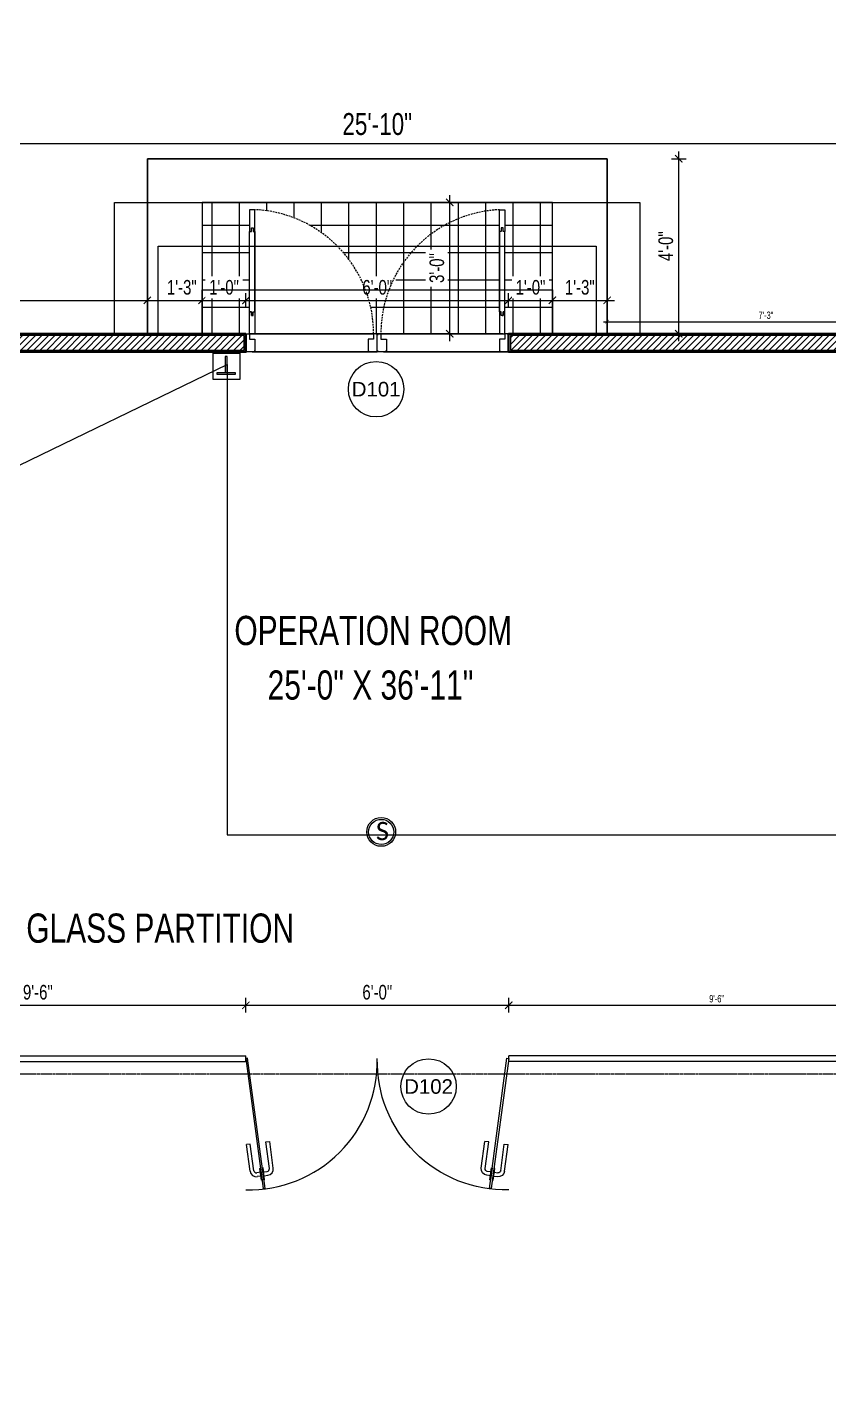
# Model space of a CAD drawing. Header units: inches. Extents: x 735 to 7643, y 526 to 1733.
# Drawn here: x 3123.5 to 3343.3, y 1141.1 to 1511.2 of the extents above; entities that cross this region are included whole.
import ezdxf
from ezdxf.enums import TextEntityAlignment as Align

# ---------------------------------------------------------------- set-up
doc = ezdxf.new("R2010")
doc.units = ezdxf.units.IN
doc.header["$MEASUREMENT"] = 0
doc.linetypes.add('DASHED', pattern=[0.75, 0.5, -0.25])
doc.linetypes.add('PHANTOMX2', pattern=[5, 2.5, -0.5, 0.5, -0.5, 0.5, -0.5])
for name, color, linetype, lineweight in [('Dimension', 22, 'Continuous', 13), ('DOOR', 115, 'Continuous', 15), ('Door & Window Dim', 5, 'Continuous', 15), ('DOOR_GLASS', 144, 'Continuous', 15), ('grid', 9, 'Continuous', 13), ('HACTH', 8, 'Continuous', 9), ('I-DOOR-IDEN-N', 7, 'Continuous', 15), ('Plaster Line', 5, 'Continuous', 15), ('railing', 232, 'Continuous', 15), ('Stair', 86, 'Continuous', 18), ('wall 05', 3, 'Continuous', 40)]:
    doc.layers.add(name, color=color, linetype=linetype, lineweight=lineweight)
for name, color, linetype in [('FREE-TEXT', 7, 'Continuous'), ('manual pull station', 1, 'Continuous'), ('Plant Layout', 7, 'Continuous'), ('smoke detector', 1, 'Continuous'), ('Text', 7, 'Continuous'), ('zone wiring', 5, 'Continuous')]:
    doc.layers.add(name, color=color, linetype=linetype)
doc.styles.add('Arial', font='arial.ttf')
doc.styles.get("Standard").update_dxf_attribs({"font": 'isocp3.shx'})
doc.styles.add('Swiss721', font='swisscl.ttf')
doc.dimstyles.new('DIM08', dxfattribs={"dimtxt": 8, "dimasz": 4, "dimexe": 4, "dimexo": 0, "dimgap": 3, "dimtad": 1, "dimdec": 1, "dimzin": 3, "dimdsep": 46, "dimlunit": 4, "dimtxsty": 'Swiss721', "dimblk": 'ARCHTICK', "dimcen": 0, "dimdle": 4, "dimclrd": 256, "dimclre": 256, "dimclrt": 256, "dimadec": 0, "dimazin": 0, "dimtfac": 1, "dimtdec": 1, "dimtofl": 0, "dimtmove": 0, "dimatfit": 3, "dimldrblk": 'ARCHTICK', "dimfxl": 4, "dimfxlon": 1, "dimtfill": 1, "dimtolj": 1, "dimtzin": 0, "dimlwd": 9, "dimlwe": 9, "dimarcsym": 0})
doc.dimstyles.get("Standard").update_dxf_attribs({"dimtxt": 2, "dimasz": 3, "dimexe": 2, "dimexo": 2, "dimgap": 1, "dimtad": 0, "dimtih": 1, "dimtoh": 1, "dimdec": 1, "dimzin": 0, "dimdsep": 46, "dimtxsty": 'Standard', "dimcen": 0, "dimclrd": 256, "dimclre": 256, "dimclrt": 256, "dimadec": 1, "dimazin": 0, "dimtfac": 1, "dimtdec": 1, "dimtofl": 0, "dimtmove": 0, "dimatfit": 3, "dimfxl": 1, "dimtolj": 1, "dimtzin": 0, "dimlwd": -1, "dimlwe": -1, "dimarcsym": 0})
pattern_1 = [(90, (-124865.7664, -170278.1694), (-7.5, 1e-15), []), (180, (-124865.7664, -170278.1694), (-1e-15, -7.5), [])]
pattern_2 = [(45, (-407583.7018, -240993.2976), (-0.8838834765, 0.8838834765), [])]

# ---------------------------------------------------------------- blocks, each defined once
blk = doc.blocks.new('_ArchTick')
at = {"color": 0, "linetype": 'ByBlock', "const_width": 0.15}
blk.add_lwpolyline([(-0.5, -0.5), (0.5, 0.5)], dxfattribs=at)
blk = doc.blocks.new('*D370')
at = {"layer": 'Defpoints', "color": 0, "transparency": 16777216}
for p in [(3156.48, 1436.23), (3069.48, 1427.08), (3156.48, 1427.08)]:
    blk.add_point(p, dxfattribs=at)
at = {"layer": 'Dimension', "lineweight": 9, "transparency": 16777216}
for p, q in [((3067.48, 1436.23), (3158.48, 1436.23)), ((3069.48, 1434.23), (3069.48, 1438.23)), ((3156.48, 1434.23), (3156.48, 1438.23))]:
    blk.add_line(p, q, dxfattribs=at)
at = {"layer": 'Dimension', "lineweight": 9, "transparency": 16777216, "xscale": 2, "yscale": 2, "zscale": 2, "rotation": 180}
blk.add_blockref('_ArchTick', (3069.48, 1436.23), dxfattribs=at)
at = {"layer": 'Dimension', "lineweight": 9, "transparency": 16777216, "xscale": 2, "yscale": 2, "zscale": 2}
blk.add_blockref('_ArchTick', (3156.48, 1436.23), dxfattribs=at)
at = {"layer": 'Dimension', "transparency": 16777216, "insert": (3112.98, 1439.78), "char_height": 4, "attachment_point": 5, "style": 'Swiss721', "bg_fill": 3, "box_fill_scale": 1.25, "bg_fill_color": 256, "bg_fill_true_color": 13158600, "bg_fill_transparency": 0}
blk.add_mtext('\\A1;7\'-3"', dxfattribs=at)
blk = doc.blocks.new('*D371')
at = {"layer": 'Defpoints', "color": 0, "transparency": 16777216}
for p in [(3156.48, 1427.08), (3171.48, 1427.08)]:
    blk.add_point(p, dxfattribs=at)
at = {"layer": 'Dimension', "lineweight": 9, "transparency": 16777216}
for p, q in [((3154.48, 1436.23), (3173.48, 1436.23)), ((3156.48, 1434.23), (3156.48, 1438.23)), ((3171.48, 1434.23), (3171.48, 1438.23))]:
    blk.add_line(p, q, dxfattribs=at)
at = {"layer": 'Dimension', "lineweight": 9, "transparency": 16777216, "xscale": 2, "yscale": 2, "zscale": 2, "rotation": 180}
blk.add_blockref('_ArchTick', (3156.48, 1436.23), dxfattribs=at)
at = {"layer": 'Dimension', "lineweight": 9, "transparency": 16777216, "xscale": 2, "yscale": 2, "zscale": 2}
blk.add_blockref('_ArchTick', (3171.48, 1436.23), dxfattribs=at)
at = {"layer": 'Dimension', "transparency": 16777216, "insert": (3165.92, 1439.78), "char_height": 4, "attachment_point": 5, "style": 'Swiss721', "bg_fill": 3, "box_fill_scale": 1.25, "bg_fill_color": 256, "bg_fill_true_color": 13158600, "bg_fill_transparency": 0}
blk.add_mtext('\\A1;1\'-3"', dxfattribs=at)
at = {"layer": 'Defpoints', "color": 0, "transparency": 16777216}
blk.add_point((3171.48, 1436.23), dxfattribs=at)
blk = doc.blocks.new('*D372')
at = {"layer": 'Defpoints', "color": 0, "transparency": 16777216}
for p in [(3171.48, 1427.08), (3183.48, 1427.08)]:
    blk.add_point(p, dxfattribs=at)
at = {"layer": 'Dimension', "lineweight": 9, "transparency": 16777216}
for p, q in [((3169.48, 1436.23), (3185.48, 1436.23)), ((3171.48, 1434.23), (3171.48, 1438.23)), ((3183.48, 1434.23), (3183.48, 1438.23))]:
    blk.add_line(p, q, dxfattribs=at)
at = {"layer": 'Dimension', "lineweight": 9, "transparency": 16777216, "xscale": 2, "yscale": 2, "zscale": 2, "rotation": 180}
blk.add_blockref('_ArchTick', (3171.48, 1436.23), dxfattribs=at)
at = {"layer": 'Dimension', "lineweight": 9, "transparency": 16777216, "xscale": 2, "yscale": 2, "zscale": 2}
blk.add_blockref('_ArchTick', (3183.48, 1436.23), dxfattribs=at)
at = {"layer": 'Dimension', "transparency": 16777216, "insert": (3177.48, 1439.78), "char_height": 4, "attachment_point": 5, "style": 'Swiss721', "bg_fill": 3, "box_fill_scale": 1.25, "bg_fill_color": 256, "bg_fill_true_color": 13158600, "bg_fill_transparency": 0}
blk.add_mtext('\\A1;1\'-0"', dxfattribs=at)
at = {"layer": 'Defpoints', "color": 0, "transparency": 16777216}
blk.add_point((3183.48, 1436.23), dxfattribs=at)
blk = doc.blocks.new('*D373')
at = {"layer": 'Defpoints', "color": 0, "transparency": 16777216}
for p in [(3255.48, 1436.23), (3183.48, 1427.08), (3255.48, 1427.08)]:
    blk.add_point(p, dxfattribs=at)
at = {"layer": 'Door & Window Dim', "lineweight": 9, "transparency": 16777216}
for p, q in [((3181.48, 1436.23), (3257.48, 1436.23)), ((3183.48, 1434.23), (3183.48, 1438.23)), ((3255.48, 1434.23), (3255.48, 1438.23))]:
    blk.add_line(p, q, dxfattribs=at)
at = {"layer": 'Door & Window Dim', "lineweight": 9, "transparency": 16777216, "xscale": 2, "yscale": 2, "zscale": 2, "rotation": 180}
blk.add_blockref('_ArchTick', (3183.48, 1436.23), dxfattribs=at)
at = {"layer": 'Door & Window Dim', "lineweight": 9, "transparency": 16777216, "xscale": 2, "yscale": 2, "zscale": 2}
blk.add_blockref('_ArchTick', (3255.48, 1436.23), dxfattribs=at)
at = {"layer": 'Door & Window Dim', "transparency": 16777216, "insert": (3219.48, 1439.78), "char_height": 4, "attachment_point": 5, "style": 'Swiss721', "bg_fill": 3, "box_fill_scale": 1.25, "bg_fill_color": 256, "bg_fill_true_color": 13158600, "bg_fill_transparency": 0}
blk.add_mtext('\\A1;6\'-0"', dxfattribs=at)
blk = doc.blocks.new('*D374')
at = {"layer": 'Defpoints', "color": 0, "transparency": 16777216}
for p in [(3255.48, 1427.08), (3267.48, 1427.08)]:
    blk.add_point(p, dxfattribs=at)
at = {"layer": 'Dimension', "lineweight": 9, "transparency": 16777216}
for p, q in [((3253.48, 1436.23), (3269.48, 1436.23)), ((3255.48, 1434.23), (3255.48, 1438.23)), ((3267.48, 1434.23), (3267.48, 1438.23))]:
    blk.add_line(p, q, dxfattribs=at)
at = {"layer": 'Dimension', "lineweight": 9, "transparency": 16777216, "xscale": 2, "yscale": 2, "zscale": 2, "rotation": 180}
blk.add_blockref('_ArchTick', (3255.48, 1436.23), dxfattribs=at)
at = {"layer": 'Dimension', "lineweight": 9, "transparency": 16777216, "xscale": 2, "yscale": 2, "zscale": 2}
blk.add_blockref('_ArchTick', (3267.48, 1436.23), dxfattribs=at)
at = {"layer": 'Dimension', "transparency": 16777216, "insert": (3261.48, 1439.78), "char_height": 4, "attachment_point": 5, "style": 'Swiss721', "bg_fill": 3, "box_fill_scale": 1.25, "bg_fill_color": 256, "bg_fill_true_color": 13158600, "bg_fill_transparency": 0}
blk.add_mtext('\\A1;1\'-0"', dxfattribs=at)
at = {"layer": 'Defpoints', "color": 0, "transparency": 16777216}
blk.add_point((3267.48, 1436.23), dxfattribs=at)
blk = doc.blocks.new('*D375')
at = {"layer": 'Defpoints', "color": 0, "transparency": 16777216}
for p in [(3282.48, 1436.23), (3267.48, 1427.08), (3282.48, 1427.08)]:
    blk.add_point(p, dxfattribs=at)
at = {"layer": 'Dimension', "lineweight": 9, "transparency": 16777216}
for p, q in [((3265.48, 1436.23), (3284.48, 1436.23)), ((3267.48, 1434.23), (3267.48, 1438.23)), ((3282.48, 1434.23), (3282.48, 1438.23))]:
    blk.add_line(p, q, dxfattribs=at)
at = {"layer": 'Dimension', "lineweight": 9, "transparency": 16777216, "xscale": 2, "yscale": 2, "zscale": 2, "rotation": 180}
blk.add_blockref('_ArchTick', (3267.48, 1436.23), dxfattribs=at)
at = {"layer": 'Dimension', "lineweight": 9, "transparency": 16777216, "xscale": 2, "yscale": 2, "zscale": 2}
blk.add_blockref('_ArchTick', (3282.48, 1436.23), dxfattribs=at)
at = {"layer": 'Dimension', "transparency": 16777216, "insert": (3274.98, 1439.78), "char_height": 4, "attachment_point": 5, "style": 'Swiss721', "bg_fill": 3, "box_fill_scale": 1.25, "bg_fill_color": 256, "bg_fill_true_color": 13158600, "bg_fill_transparency": 0}
blk.add_mtext('\\A1;1\'-3"', dxfattribs=at)
blk = doc.blocks.new('*D376')
at = {"layer": 'Defpoints', "color": 0, "transparency": 16777216}
for p in [(3369.51, 1430.36), (3282.48, 1427.08), (3369.51, 1427.08)]:
    blk.add_point(p, dxfattribs=at)
at = {"layer": 'Dimension', "lineweight": 9, "transparency": 16777216}
for p, q in [((3281.48, 1430.36), (3370.51, 1430.36)), ((3282.48, 1429.36), (3282.48, 1431.36)), ((3369.51, 1429.36), (3369.51, 1431.36))]:
    blk.add_line(p, q, dxfattribs=at)
at = {"layer": 'Dimension', "lineweight": 9, "transparency": 16777216, "rotation": 180}
blk.add_blockref('_ArchTick', (3282.48, 1430.36), dxfattribs=at)
at = {"layer": 'Dimension', "lineweight": 9, "transparency": 16777216}
blk.add_blockref('_ArchTick', (3369.51, 1430.36), dxfattribs=at)
at = {"layer": 'Dimension', "transparency": 16777216, "insert": (3325.99, 1432.14), "char_height": 2, "attachment_point": 5, "style": 'Swiss721', "bg_fill": 3, "box_fill_scale": 1.25, "bg_fill_color": 256, "bg_fill_true_color": 13158600, "bg_fill_transparency": 0}
blk.add_mtext('\\A1;7\'-3"', dxfattribs=at)
blk = doc.blocks.new('*D175')
at = {"layer": 'Defpoints', "color": 0, "transparency": 16777216}
for p in [(3290.09, 1475.07), (3302.11, 1475.07), (3290.09, 1427.08)]:
    blk.add_point(p, dxfattribs=at)
at = {"layer": 'Dimension', "lineweight": 9, "transparency": 16777216}
for p, q in [((3302.11, 1425.08), (3302.11, 1477.07)), ((3300.11, 1475.07), (3304.11, 1475.07)), ((3300.11, 1427.08), (3304.11, 1427.08))]:
    blk.add_line(p, q, dxfattribs=at)
at = {"layer": 'Dimension', "lineweight": 9, "transparency": 16777216, "xscale": 2, "yscale": 2, "zscale": 2}
for p, rotation in [((3302.11, 1475.07), 90), ((3302.11, 1427.08), 270)]:
    blk.add_blockref('_ArchTick', p, dxfattribs=dict(at, rotation=rotation))
at = {"layer": 'Dimension', "transparency": 16777216, "insert": (3298.56, 1451.08), "char_height": 4, "attachment_point": 5, "rotation": 90, "style": 'Swiss721', "bg_fill": 3, "box_fill_scale": 1.25, "bg_fill_color": 256, "bg_fill_true_color": 13158600, "bg_fill_transparency": 0}
blk.add_mtext('\\A1;4\'-0"', dxfattribs=at)
blk = doc.blocks.new('*D398')
at = {"layer": 'Defpoints', "color": 0, "transparency": 16777216}
for p in [(3239.37, 1463.07), (3267.48, 1463.07), (3267.48, 1427.08)]:
    blk.add_point(p, dxfattribs=at)
at = {"layer": 'Dimension', "lineweight": 9, "transparency": 16777216}
for p, q in [((3241.37, 1463.07), (3237.37, 1463.07)), ((3239.37, 1425.08), (3239.37, 1465.07)), ((3241.37, 1427.08), (3237.37, 1427.08))]:
    blk.add_line(p, q, dxfattribs=at)
at = {"layer": 'Dimension', "lineweight": 9, "transparency": 16777216, "xscale": 2, "yscale": 2, "zscale": 2}
for p, rotation in [((3239.37, 1463.07), 90), ((3239.37, 1427.08), 270)]:
    blk.add_blockref('_ArchTick', p, dxfattribs=dict(at, rotation=rotation))
at = {"layer": 'Dimension', "transparency": 16777216, "insert": (3235.82, 1445.08), "char_height": 4, "attachment_point": 5, "rotation": 90, "style": 'Swiss721', "bg_fill": 3, "box_fill_scale": 1.25, "bg_fill_color": 256, "bg_fill_true_color": 13158600, "bg_fill_transparency": 0}
blk.add_mtext('\\A1;3\'-0"', dxfattribs=at)
blk = doc.blocks.new('A$C6B9F22C7')
at = {"layer": 'DOOR_GLASS', "lineweight": 9}
for p, q in [((30.04, 10.46), (22.73, 9.48)), ((22.88, 8.43), (22.73, 9.48)), ((30.18, 9.4), (22.88, 8.43)), ((33.22, 8.09), (30, 7.66)), ((30, 7.66), (30.02, 7.47)), ((30.02, 7.47), (33.25, 7.9)), ((30.09, 6.98), (33.32, 7.41)), ((31.08, 7.81), (30.95, 8.82)), ((32.14, 7.95), (32.01, 8.96)), ((33.25, 7.9), (33.22, 8.09)), ((33.32, 7.41), (33.34, 7.21)), ((30.75, 5.15), (23.44, 4.18)), ((23.44, 4.18), (23.58, 3.12)), ((30.89, 4.1), (23.58, 3.12)), ((30.12, 6.78), (30.09, 6.98)), ((33.34, 7.21), (30.12, 6.78)), ((31.2, 6.93), (31.33, 5.92)), ((32.26, 7.07), (32.39, 6.06))]:
    blk.add_line(p, q, dxfattribs=at)
at = {"layer": 'DOOR_GLASS'}
blk.add_lwpolyline([(0, 2.96), (35.68, 7.72), (35.62, 8.22), (-0.07, 3.45)], close=True, dxfattribs=at)
blk.add_arc((0.83, 3.79), 35.18, 358.6415, 91.3529, dxfattribs=at)
at = {"layer": 'DOOR_GLASS', "lineweight": 9}
for centre, major_axis, start_param, end_param in [((30.27, 8.73), (-1.39, 1.06), 3.926991, 5.497787), ((30.27, 8.73), (-0.412, -0.54), 2.356194, 3.926991), ((30.66, 5.83), (-0.54, 0.412), 2.356194, 3.926991), ((30.66, 5.83), (-1.06, -1.39), 0.785398, 2.356194)]:
    blk.add_ellipse(centre, major_axis=major_axis, ratio=1, start_param=start_param, end_param=end_param, dxfattribs=at)
blk = doc.blocks.new('A$C20C675F6')
at = {"layer": 'Defpoints'}
for points in [[(0.25, 72), (0.25, 71.75), (0, 71.75), (0, 72)], [(5, 72), (5, 71.75), (4.75, 71.75), (4.75, 72)], [(0.25, 36), (0.25, 36.25), (0, 36.25), (0, 36)], [(0.25, 36), (0.25, 35.75), (0, 35.75), (0, 36)], [(5, 36), (5, 36.25), (4.75, 36.25), (4.75, 36)], [(5, 36), (5, 35.75), (4.75, 35.75), (4.75, 36)], [(0.25, 0), (0.25, 0.25), (0, 0.25), (0, 0)], [(5, 0), (5, 0.25), (4.75, 0.25), (4.75, 0)]]:
    blk.add_lwpolyline(points, close=True, dxfattribs=at)
at = {"layer": 'DOOR'}
for points in [[(5, 71), (3.5, 71), (3.5, 69.5), (0.25, 69.5), (0.25, 69.75), (0, 69.75), (0, 71.75), (0.25, 71.75), (0.25, 72), (4.75, 72), (4.75, 71.75), (5, 71.75), (5, 71)], [(10, 70.25), (10, 70), (11, 70), (11, 69.5), (5, 69.5), (5, 71), (11, 71), (11, 70.5), (10, 70.5), (10, 70.25), (10, 70.5), (11, 70.5), (11, 71), (33, 71), (33, 70.5), (34, 70.5), (34, 70), (33, 70), (33, 69.5), (11, 69.5), (39, 69.5), (39, 71), (33, 71)], [(5, 37), (3.5, 37), (3.5, 38.5), (0.25, 38.5), (0.25, 38.25), (0, 38.25), (0, 36.25), (0.25, 36.25), (0.25, 36), (4.75, 36), (4.75, 36.25), (5, 36.25), (5, 37)], [(5, 35), (3.5, 35), (3.5, 33.5), (0.25, 33.5), (0.25, 33.75), (0, 33.75), (0, 35.75), (0.25, 35.75), (0.25, 36), (4.75, 36), (4.75, 35.75), (5, 35.75), (5, 35)], [(5, 1), (3.5, 1), (3.5, 2.5), (0.25, 2.5), (0.25, 2.25), (0, 2.25), (0, 0.25), (0.25, 0.25), (0.25, 0), (4.75, 0), (4.75, 0.25), (5, 0.25), (5, 1)], [(10, 1.75), (10, 2), (11, 2), (11, 2.5), (5, 2.5), (5, 1), (11, 1), (11, 1.5), (10, 1.5), (10, 1.75), (10, 1.5), (11, 1.5), (11, 1), (33, 1), (33, 1.5), (34, 1.5), (34, 2), (33, 2), (33, 2.5), (11, 2.5), (39, 2.5), (39, 1), (33, 1)]]:
    blk.add_lwpolyline(points, dxfattribs=at)
at = {"layer": 'DOOR', "linetype": 'DASHED', "lineweight": 0}
for centre, start, end in [((4.98, 71.06), 270.0403, 357.3754), ((4.98, 0.94), 2.6246, 89.9597)]:
    blk.add_arc(centre, 34.06, start, end, dxfattribs=at)
at = {"layer": 'HACTH', "lineweight": 0, "ltscale": 10}
for p, q in [((0, 2.25), (0, 69.75)), ((5, 1.5), (5, 69.5))]:
    blk.add_line(p, q, dxfattribs=at)
blk = doc.blocks.new('*D181')
at = {"layer": 'Defpoints', "color": 0, "transparency": 16777216}
for p in [(3374.48, 1479.2), (3064.48, 1469.46), (3374.48, 1468.64)]:
    blk.add_point(p, dxfattribs=at)
at = {"layer": 'Dimension', "lineweight": 9, "transparency": 16777216}
for p, q in [((3064.48, 1476.2), (3064.48, 1482.2)), ((3374.48, 1476.2), (3374.48, 1482.2)), ((3061.48, 1479.2), (3377.48, 1479.2))]:
    blk.add_line(p, q, dxfattribs=at)
at = {"layer": 'Dimension', "lineweight": 9, "transparency": 16777216, "xscale": 3, "yscale": 3, "zscale": 3, "rotation": 180}
blk.add_blockref('_ArchTick', (3064.48, 1479.2), dxfattribs=at)
at = {"layer": 'Dimension', "lineweight": 9, "transparency": 16777216, "xscale": 3, "yscale": 3, "zscale": 3}
blk.add_blockref('_ArchTick', (3374.48, 1479.2), dxfattribs=at)
at = {"layer": 'Dimension', "transparency": 16777216, "insert": (3219.48, 1484.53), "char_height": 6, "attachment_point": 5, "style": 'Swiss721', "bg_fill": 3, "box_fill_scale": 1.25, "bg_fill_color": 256, "bg_fill_true_color": 13158600, "bg_fill_transparency": 0}
blk.add_mtext('\\A1;25\'-10"', dxfattribs=at)
blk = doc.blocks.new('*D194')
at = {"layer": 'Defpoints', "color": 0, "transparency": 16777216}
for p in [(3183.48, 1242.98), (3069.48, 1234.08), (3183.48, 1229.08)]:
    blk.add_point(p, dxfattribs=at)
at = {"layer": 'Dimension', "lineweight": 9, "transparency": 16777216}
for p, q in [((3069.48, 1240.98), (3069.48, 1244.98)), ((3183.48, 1240.98), (3183.48, 1244.98)), ((3067.48, 1242.98), (3185.48, 1242.98))]:
    blk.add_line(p, q, dxfattribs=at)
at = {"layer": 'Dimension', "lineweight": 9, "transparency": 16777216, "xscale": 2, "yscale": 2, "zscale": 2, "rotation": 180}
blk.add_blockref('_ArchTick', (3069.48, 1242.98), dxfattribs=at)
at = {"layer": 'Dimension', "lineweight": 9, "transparency": 16777216, "xscale": 2, "yscale": 2, "zscale": 2}
blk.add_blockref('_ArchTick', (3183.48, 1242.98), dxfattribs=at)
at = {"layer": 'Dimension', "transparency": 16777216, "insert": (3126.48, 1246.53), "char_height": 4, "attachment_point": 5, "style": 'Swiss721', "bg_fill": 3, "box_fill_scale": 1.25, "bg_fill_color": 256, "bg_fill_true_color": 13158600, "bg_fill_transparency": 0}
blk.add_mtext('\\A1;9\'-6"', dxfattribs=at)
blk = doc.blocks.new('*D195')
at = {"layer": 'Defpoints', "color": 0, "transparency": 16777216}
for p in [(3255.5, 1242.98), (3183.48, 1229.08), (3255.5, 1229.08)]:
    blk.add_point(p, dxfattribs=at)
at = {"layer": 'Door & Window Dim', "lineweight": 9, "transparency": 16777216}
for p, q in [((3183.48, 1240.98), (3183.48, 1244.98)), ((3255.5, 1240.98), (3255.5, 1244.98)), ((3181.48, 1242.98), (3257.5, 1242.98))]:
    blk.add_line(p, q, dxfattribs=at)
at = {"layer": 'Door & Window Dim', "lineweight": 9, "transparency": 16777216, "xscale": 2, "yscale": 2, "zscale": 2, "rotation": 180}
blk.add_blockref('_ArchTick', (3183.48, 1242.98), dxfattribs=at)
at = {"layer": 'Door & Window Dim', "lineweight": 9, "transparency": 16777216, "xscale": 2, "yscale": 2, "zscale": 2}
blk.add_blockref('_ArchTick', (3255.5, 1242.98), dxfattribs=at)
at = {"layer": 'Door & Window Dim', "transparency": 16777216, "insert": (3219.49, 1246.53), "char_height": 4, "attachment_point": 5, "style": 'Swiss721', "bg_fill": 3, "box_fill_scale": 1.25, "bg_fill_color": 256, "bg_fill_true_color": 13158600, "bg_fill_transparency": 0}
blk.add_mtext('\\A1;6\'-0"', dxfattribs=at)
blk = doc.blocks.new('*D196')
at = {"layer": 'Defpoints', "color": 0, "transparency": 16777216}
for p in [(3369.48, 1242.98), (3255.5, 1229.08), (3369.48, 1229.08)]:
    blk.add_point(p, dxfattribs=at)
at = {"layer": 'Dimension', "lineweight": 9, "transparency": 16777216}
for p, q in [((3255.5, 1241.98), (3255.5, 1243.98)), ((3369.48, 1241.98), (3369.48, 1243.98)), ((3254.5, 1242.98), (3370.48, 1242.98))]:
    blk.add_line(p, q, dxfattribs=at)
at = {"layer": 'Dimension', "lineweight": 9, "transparency": 16777216, "rotation": 180}
blk.add_blockref('_ArchTick', (3255.5, 1242.98), dxfattribs=at)
at = {"layer": 'Dimension', "lineweight": 9, "transparency": 16777216}
blk.add_blockref('_ArchTick', (3369.48, 1242.98), dxfattribs=at)
at = {"layer": 'Dimension', "transparency": 16777216, "insert": (3312.49, 1244.75), "char_height": 2, "attachment_point": 5, "style": 'Swiss721', "bg_fill": 3, "box_fill_scale": 1.25, "bg_fill_color": 256, "bg_fill_true_color": 13158600, "bg_fill_transparency": 0}
blk.add_mtext('\\A1;9\'-6"', dxfattribs=at)
blk = doc.blocks.new('wall&door')
at = {"color": 0, "linetype": 'ByBlock', "lineweight": -2}
blk.add_circle((0, 0), 3.04, dxfattribs=at)
at = {"color": 0, "linetype": 'ByBlock', "lineweight": -2, "ltscale": 25.4, "style": 'Arial'}
blk.add_attdef('PT1', text='', height=1.6, dxfattribs=at).set_placement((0, 0), align=Align.MIDDLE_CENTER)
blk = doc.blocks.new('smoke detector')
at = {"layer": 'smoke detector'}
for radius in [3.95, 3.45]:
    blk.add_circle((331.62, 4109.64), radius, dxfattribs=at)
at = {"layer": 'smoke detector', "insert": (330.17, 4112.38), "char_height": 5, "attachment_point": 1}
blk.add_mtext_dynamic_manual_height_columns('{\\fCalibri|b0|i0|c0|p34;S}', width=5, gutter_width=1, heights=[0], dxfattribs=at)
blk = doc.blocks.new('manual pull station')
at = {"layer": 'FREE-TEXT', "color": 1}
for points in [[(-402.22, 4159.67), (-394.89, 4159.67), (-394.89, 4152.42), (-402.22, 4152.42)], [(-398.95, 4154.34), (-398.37, 4154.34), (-398.37, 4158.72), (-398.95, 4158.72)], [(-401.12, 4154.34), (-396.18, 4154.34), (-396.18, 4153.81), (-401.12, 4153.81)]]:
    blk.add_lwpolyline(points, close=True, dxfattribs=at)
blk = doc.blocks.new('*D507')
at = {"layer": 'Defpoints', "color": 0, "transparency": 16777216}
for p in [(3560.58, 1531.96), (2979.23, 1335.9), (3560.58, 1335.9)]:
    blk.add_point(p, dxfattribs=at)
at = {"layer": 'FREE-TEXT', "transparency": 16777216}
for p, q in [((2979.23, 1337.9), (2979.23, 1533.96)), ((3560.58, 1337.9), (3560.58, 1533.96)), ((2982.23, 1531.96), (3246.15, 1531.96)), ((3557.58, 1531.96), (3293.65, 1531.96))]:
    blk.add_line(p, q, dxfattribs=at)
for points in [[(2982.23, 1532.46), (2982.23, 1531.46), (2979.23, 1531.96)], [(3557.58, 1532.46), (3557.58, 1531.46), (3560.58, 1531.96)]]:
    blk.add_solid(points, dxfattribs=at)
at = {"layer": 'FREE-TEXT', "transparency": 16777216, "insert": (3269.9, 1531.96), "char_height": 10, "attachment_point": 5}
blk.add_mtext('\\A1;48\'-5.3"', dxfattribs=at)
blk = doc.blocks.new('*D508')
at = {"layer": 'Defpoints', "color": 0, "transparency": 16777216}
for p in [(3185.73, 1422.08), (3101.11, 1108.88), (3185.73, 1108.88)]:
    blk.add_point(p, dxfattribs=at)
at = {"layer": 'FREE-TEXT', "transparency": 16777216}
for p, q in [((3183.73, 1422.08), (3099.11, 1422.08)), ((3101.11, 1419.08), (3101.11, 1287.86)), ((3101.11, 1111.88), (3101.11, 1243.1)), ((3183.73, 1108.88), (3099.11, 1108.88))]:
    blk.add_line(p, q, dxfattribs=at)
for points in [[(3100.61, 1419.08), (3101.61, 1419.08), (3101.11, 1422.08)], [(3100.61, 1111.88), (3101.61, 1111.88), (3101.11, 1108.88)]]:
    blk.add_solid(points, dxfattribs=at)
at = {"layer": 'FREE-TEXT', "transparency": 16777216, "insert": (3101.11, 1265.48), "char_height": 10, "attachment_point": 5, "rotation": 90}
blk.add_mtext('\\A1;26\'-1.2"', dxfattribs=at)

msp = doc.modelspace()

# ---------------------------------------------------------------- hatches: boundary and pattern name
at = {"layer": 'HACTH', "ltscale": 10}
h = msp.add_hatch(dxfattribs=at)
h.set_pattern_fill('ANSI37', color=256, scale=60, angle=45, style=0)
h.set_pattern_definition(pattern_1)
h.paths.add_polyline_path([(3218.48, 1427.08), (3219.48, 1427.08), (3219.48, 1426.83), (3219.73, 1426.83), (3219.73, 1427.08), (3220.48, 1427.08, -0.400655), (3252.98, 1461.08), (3254.48, 1461.08), (3254.48, 1455.08), (3254.48, 1433.08), (3254.48, 1427.08), (3255.23, 1427.08), (3267.48, 1427.08), (3267.48, 1463.07), (3171.48, 1463.07), (3171.48, 1427.08), (3183.48, 1427.08), (3184.48, 1427.08), (3184.48, 1433.08), (3184.48, 1455.08), (3184.48, 1461.08), (3185.98, 1461.08, -0.400655)])
h.paths.add_polyline_path([(3172.26, 1442.83), (3182.7, 1442.83), (3182.7, 1436.73), (3172.26, 1436.73)], flags=24)
h.paths.add_polyline_path([(3214.21, 1442.83), (3224.76, 1442.83), (3224.76, 1436.73), (3214.21, 1436.73)], flags=25)
h.paths.add_polyline_path([(3256.26, 1442.83), (3266.7, 1442.83), (3266.7, 1436.73), (3256.26, 1436.73)], flags=24)
h = msp.add_hatch(dxfattribs=at)
h.set_pattern_fill('ANSI37', color=256, scale=60, angle=45, style=0)
h.set_pattern_definition(pattern_1)
h.paths.add_polyline_path([(3220.48, 1427.08), (3252.98, 1427.08), (3252.98, 1433.08), (3252.98, 1461.08, 0.400655)])
h.paths.add_polyline_path([(3213.95, 1435.55), (3225.02, 1435.55), (3225.02, 1443.99), (3213.95, 1443.99)], flags=9)
h.paths.add_polyline_path([(3240.04, 1439.54), (3240.04, 1450.61), (3231.61, 1450.61), (3231.61, 1439.54)], flags=24)

# ---------------------------------------------------------------- linework, layer by layer
at = {"layer": 'DOOR_GLASS'}
for p, q in [((3069.48, 1229.08), (3183.48, 1229.08)), ((3183.48, 1227.58), (3183.48, 1229.08)), ((3369.5, 1229.08), (3255.5, 1229.08)), ((3255.5, 1227.58), (3255.5, 1229.08)), ((3069.48, 1227.58), (3183.48, 1227.58)), ((3369.5, 1227.58), (3255.5, 1227.58))]:
    msp.add_line(p, q, dxfattribs=at)
at = {"layer": 'grid', "linetype": 'PHANTOMX2', "ltscale": 0.2}
for p, q in [((3562.15, 1422.08), (2835.36, 1422.08)), ((3562.15, 1224.08), (2835.36, 1224.08))]:
    msp.add_line(p, q, dxfattribs=at)
at = {"layer": 'Plant Layout', "lineweight": 13}
for p, q in [((3185.23, 1422.08), (3217.73, 1422.08)), ((3221.23, 1422.08), (3253.73, 1422.08))]:
    msp.add_line(p, q, dxfattribs=at)
at = {"layer": 'railing', "ltscale": 20}
for p, q in [((3267.48, 1463.07), (3171.48, 1463.07)), ((3171.48, 1463.07), (3171.48, 1427.08)), ((3267.48, 1427.08), (3267.48, 1463.07))]:
    msp.add_line(p, q, dxfattribs=at)
at = {"layer": 'Stair', "color": 4, "linetype": 'Continuous', "lineweight": 30, "ltscale": 10}
for p, q in [((3282.48, 1475.07), (3156.48, 1475.07)), ((3156.48, 1475.07), (3156.48, 1427.08)), ((3282.48, 1427.08), (3282.48, 1475.07))]:
    msp.add_line(p, q, dxfattribs=at)
at = {"layer": 'zone wiring', "color": 30}
for p, q in [((2986.1, 1325.57), (3178.36, 1418.65)), ((3178.36, 1418.65), (3178.36, 1289.67)), ((3178.36, 1289.67), (3220.19, 1289.67)), ((3220.19, 1289.67), (3445.76, 1289.67))]:
    msp.add_line(p, q, dxfattribs=at)

# ---------------------------------------------------------------- block references
at = {"layer": 'DOOR_GLASS', "rotation": 270}
msp.add_blockref('A$C6B9F22C7', (3180.52, 1228.38), dxfattribs=at)
at = {"layer": 'DOOR_GLASS', "xscale": -1, "rotation": 90}
msp.add_blockref('A$C6B9F22C7', (3258.46, 1228.38), dxfattribs=at)
at = {"layer": 'I-DOOR-IDEN-N'}
ref = msp.add_blockref('wall&door', (3219.18, 1411.88), dxfattribs=dict(at, xscale=2.5, yscale=2.5, zscale=2.5))
ref.add_attrib('PT1', 'D101', dxfattribs={"layer": '0', "color": 7, "linetype": 'ByBlock', "lineweight": -2, "ltscale": 25.4, "height": 4, "style": 'Arial'}).set_placement((3219.18, 1411.88), align=Align.MIDDLE_CENTER)
at = {"layer": 'manual pull station'}
msp.add_blockref('manual pull station', (3576.73, -2737.88), dxfattribs=at)
at = {"layer": 'smoke detector'}
msp.add_blockref('smoke detector', (2888.95, -2819.14), dxfattribs=at)

# ---------------------------------------------------------------- texts
at = {"layer": 'Text', "style": 'Swiss721'}
for s, p in [('OPERATION ROOM', (3218.37, 1345.73)), ('GLASS PARTITION', (3159.99, 1264.13))]:
    msp.add_text(s, height=8, dxfattribs=at).set_placement(p, align=Align.MIDDLE)
at = {"layer": 'Text', "insert": (3217.64, 1330.72), "char_height": 8, "width": 92.0323, "attachment_point": 5, "style": 'Swiss721'}
msp.add_mtext('\\A1;25\'-0" X 36\'-11"', dxfattribs=at)

# ---------------------------------------------------------------- next in the draw order: dimensions: what is measured, and where the dimension line sits
at = {"layer": 'Dimension'}
for base, p1, p2, picture, middle in [((3156.48, 1436.23), (3069.48, 1427.08), (3156.48, 1427.08), '*D370', (3112.98, 1439.78)), ((3183.48, 1242.98), (3069.48, 1234.08), (3183.48, 1229.08), '*D194', (3126.48, 1246.53))]:
    dim = msp.add_linear_dim(base=base, p1=p1, p2=p2, dimstyle='DIM08', override={"dimscale": 0.5, "dimarcsym": 2}, dxfattribs=at)
    dim.commit()
    dim.dimension.update_dxf_attribs({"geometry": picture, "text_midpoint": middle})

# ---------------------------------------------------------------- next in the draw order: dimensions: what is measured, and where the dimension line sits
dim = msp.add_linear_dim(base=(3171.48, 1436.23), p1=(3156.48, 1427.08), p2=(3171.48, 1427.08), dimstyle='DIM08', override={"dimscale": 0.5, "dimarcsym": 2}, dxfattribs=at)
dim.commit()
dim.dimension.update_dxf_attribs({"geometry": '*D371', "text_midpoint": (3165.92, 1436.23), "dimtype": 160})
at = {"layer": 'Door & Window Dim'}
dim = msp.add_linear_dim(base=(3255.5, 1242.98), p1=(3183.48, 1229.08), p2=(3255.5, 1229.08), dimstyle='DIM08', override={"dimscale": 0.5, "dimarcsym": 2}, dxfattribs=at)
dim.commit()
dim.dimension.update_dxf_attribs({"geometry": '*D195', "text_midpoint": (3219.49, 1246.53)})

# ---------------------------------------------------------------- next in the draw order: block references
at = {"layer": 'I-DOOR-IDEN-N'}
ref = msp.add_blockref('wall&door', (3233.54, 1220.71), dxfattribs=dict(at, xscale=2.5, yscale=2.5, zscale=2.5))
ref.add_attrib('PT1', 'D102', dxfattribs={"layer": '0', "color": 7, "linetype": 'ByBlock', "lineweight": -2, "ltscale": 25.4, "height": 4, "style": 'Arial'}).set_placement((3233.54, 1220.71), align=Align.MIDDLE_CENTER)

# ---------------------------------------------------------------- next in the draw order: dimensions: what is measured, and where the dimension line sits
at = {"layer": 'Dimension'}
dim = msp.add_linear_dim(base=(3183.48, 1436.23), p1=(3171.48, 1427.08), p2=(3183.48, 1427.08), dimstyle='DIM08', override={"dimscale": 0.5, "dimarcsym": 2}, dxfattribs=at)
dim.commit()
dim.dimension.update_dxf_attribs({"geometry": '*D372', "text_midpoint": (3177.48, 1436.23), "dimtype": 160})
dim = msp.add_linear_dim(base=(3369.48, 1242.98), p1=(3255.5, 1229.08), p2=(3369.48, 1229.08), dimstyle='DIM08', override={"dimscale": 0.25, "dimarcsym": 2}, dxfattribs=at)
dim.commit()
dim.dimension.update_dxf_attribs({"geometry": '*D196', "text_midpoint": (3312.49, 1244.75)})
at = {"layer": 'FREE-TEXT'}
dim = msp.add_linear_dim(base=(3101.11, 1108.88), p1=(3185.73, 1422.08), p2=(3185.73, 1108.88), angle=90, dimstyle='Standard', override={"dimtxt": 10, "dimtih": 0, "dimtoh": 0, "dimlunit": 3}, dxfattribs=at)
dim.commit()
dim.dimension.update_dxf_attribs({"geometry": '*D508', "text_midpoint": (3101.11, 1265.48)})

# ---------------------------------------------------------------- next in the draw order: dimensions: what is measured, and where the dimension line sits
at = {"layer": 'Door & Window Dim'}
dim = msp.add_linear_dim(base=(3255.48, 1436.23), p1=(3183.48, 1427.08), p2=(3255.48, 1427.08), dimstyle='DIM08', override={"dimscale": 0.5, "dimarcsym": 2}, dxfattribs=at)
dim.commit()
dim.dimension.update_dxf_attribs({"geometry": '*D373', "text_midpoint": (3219.48, 1439.78)})

# ---------------------------------------------------------------- next in the draw order: hatches: boundary and pattern name
at = {"layer": 'HACTH'}
h = msp.add_hatch(dxfattribs=at)
h.set_pattern_fill('ANSI31', color=256, scale=10, style=0)
h.set_pattern_definition(pattern_2)
h.paths.add_polyline_path([(3182.98, 1422.58), (3182.98, 1426.58), (3069.98, 1426.58), (3069.98, 1422.58)])

# ---------------------------------------------------------------- next in the draw order: linework, layer by layer
at = {"layer": 'Plant Layout', "lineweight": 13}
msp.add_line((3184.48, 1427.08), (3218.48, 1427.08), dxfattribs=at)
at = {"layer": 'Plaster Line'}
msp.add_lwpolyline([(3182.98, 1426.58), (3069.98, 1426.58), (3069.98, 1422.58), (3182.98, 1422.58)], close=True, dxfattribs=at)
at = {"layer": 'wall 05'}
msp.add_lwpolyline([(3183.48, 1427.08), (3069.48, 1427.08), (3069.48, 1422.08), (3183.48, 1422.08)], close=True, dxfattribs=at)

# ---------------------------------------------------------------- next in the draw order: dimensions: what is measured, and where the dimension line sits
at = {"layer": 'Dimension'}
dim = msp.add_linear_dim(base=(3267.48, 1436.23), p1=(3255.48, 1427.08), p2=(3267.48, 1427.08), dimstyle='DIM08', override={"dimscale": 0.5, "dimarcsym": 2}, dxfattribs=at)
dim.commit()
dim.dimension.update_dxf_attribs({"geometry": '*D374', "text_midpoint": (3261.48, 1436.23), "dimtype": 160})

# ---------------------------------------------------------------- next in the draw order: linework, layer by layer
at = {"layer": 'Plant Layout', "lineweight": 13}
msp.add_line((3220.48, 1427.08), (3254.48, 1427.08), dxfattribs=at)

# ---------------------------------------------------------------- next in the draw order: dimensions: what is measured, and where the dimension line sits
at = {"layer": 'Dimension'}
dim = msp.add_linear_dim(base=(3282.48, 1436.23), p1=(3267.48, 1427.08), p2=(3282.48, 1427.08), dimstyle='DIM08', override={"dimscale": 0.5, "dimarcsym": 2}, dxfattribs=at)
dim.commit()
dim.dimension.update_dxf_attribs({"geometry": '*D375', "text_midpoint": (3274.98, 1436.23), "dimtype": 160})

# ---------------------------------------------------------------- next in the draw order: dimensions: what is measured, and where the dimension line sits
dim = msp.add_linear_dim(base=(3239.37, 1463.07), p1=(3267.48, 1427.08), p2=(3267.48, 1463.07), angle=90, dimstyle='DIM08', override={"dimscale": 0.5, "dimarcsym": 2}, dxfattribs=at)
dim.commit()
dim.dimension.update_dxf_attribs({"geometry": '*D398', "text_midpoint": (3235.82, 1445.08)})
dim = msp.add_linear_dim(base=(3369.51, 1430.36), p1=(3282.48, 1427.08), p2=(3369.51, 1427.08), dimstyle='DIM08', override={"dimscale": 0.25, "dimarcsym": 2}, dxfattribs=at)
dim.commit()
dim.dimension.update_dxf_attribs({"geometry": '*D376', "text_midpoint": (3325.99, 1432.14)})

# ---------------------------------------------------------------- next in the draw order: linework, layer by layer
at = {"layer": 'Stair', "linetype": 'Continuous', "ltscale": 10}
for points in [[(3159.48, 1427.1), (3159.48, 1451.1), (3279.48, 1451.1), (3279.48, 1427.08)], [(3171.48, 1427.1), (3171.48, 1427.1), (3171.48, 1439.1), (3267.48, 1439.1), (3267.48, 1439.1), (3267.48, 1427.08)]]:
    msp.add_lwpolyline(points, dxfattribs=at)

# ---------------------------------------------------------------- next in the draw order: block references
at = {"layer": 'DOOR', "lineweight": 0, "rotation": 90}
msp.add_blockref('A$C20C675F6', (3255.48, 1422.08), dxfattribs=at)

# ---------------------------------------------------------------- next in the draw order: dimensions: what is measured, and where the dimension line sits
at = {"layer": 'Dimension'}
dim = msp.add_linear_dim(base=(3302.11, 1475.07), p1=(3290.09, 1427.08), p2=(3290.09, 1475.07), angle=90, dimstyle='DIM08', override={"dimscale": 0.5, "dimarcsym": 2}, dxfattribs=at)
dim.commit()
dim.dimension.update_dxf_attribs({"geometry": '*D175', "text_midpoint": (3298.56, 1451.08)})

# ---------------------------------------------------------------- next in the draw order: hatches: boundary and pattern name
at = {"layer": 'HACTH'}
h = msp.add_hatch(dxfattribs=at)
h.set_pattern_fill('ANSI31', color=256, scale=10, style=0)
h.set_pattern_definition(pattern_2)
h.paths.add_polyline_path([(3393.98, 1422.58), (3393.98, 1426.58), (3384.01, 1426.58), (3384.01, 1422.58)])
h.paths.add_polyline_path([(3255.98, 1426.58), (3255.98, 1422.58), (3369.01, 1422.58), (3369.01, 1426.58)])

# ---------------------------------------------------------------- next in the draw order: linework, layer by layer
at = {"layer": 'Plaster Line'}
msp.add_lwpolyline([(3369.01, 1426.58), (3255.98, 1426.58), (3255.98, 1422.58), (3369.01, 1422.58)], close=True, dxfattribs=at)
at = {"layer": 'Stair', "linetype": 'Continuous', "ltscale": 10}
msp.add_lwpolyline([(3147.48, 1427.1), (3147.48, 1463.1), (3291.48, 1463.1), (3291.48, 1427.08)], dxfattribs=at)
at = {"layer": 'wall 05'}
msp.add_lwpolyline([(3369.51, 1427.08), (3255.48, 1427.08), (3255.48, 1422.08), (3369.51, 1422.08)], close=True, dxfattribs=at)

# ---------------------------------------------------------------- next in the draw order: dimensions: what is measured, and where the dimension line sits
at = {"layer": 'Dimension'}
dim = msp.add_linear_dim(base=(3374.48, 1479.2), p1=(3064.48, 1469.46), p2=(3374.48, 1468.64), dimstyle='DIM08', override={"dimscale": 0.75, "dimarcsym": 1}, dxfattribs=at)
dim.commit()
dim.dimension.update_dxf_attribs({"geometry": '*D181', "text_midpoint": (3219.48, 1484.53)})

# ---------------------------------------------------------------- next in the draw order: dimensions: what is measured, and where the dimension line sits
at = {"layer": 'FREE-TEXT'}
dim = msp.add_linear_dim(base=(3560.5773, 1531.9623), p1=(2979.2305, 1335.9038), p2=(3560.5773, 1335.9038), dimstyle='Standard', override={"dimtxt": 10, "dimtih": 0, "dimtoh": 0, "dimlunit": 3}, dxfattribs=at)
dim.commit()
dim.dimension.update_dxf_attribs({"geometry": '*D507', "text_midpoint": (3269.9039, 1531.9623)})

doc.saveas('drawing.dxf')
